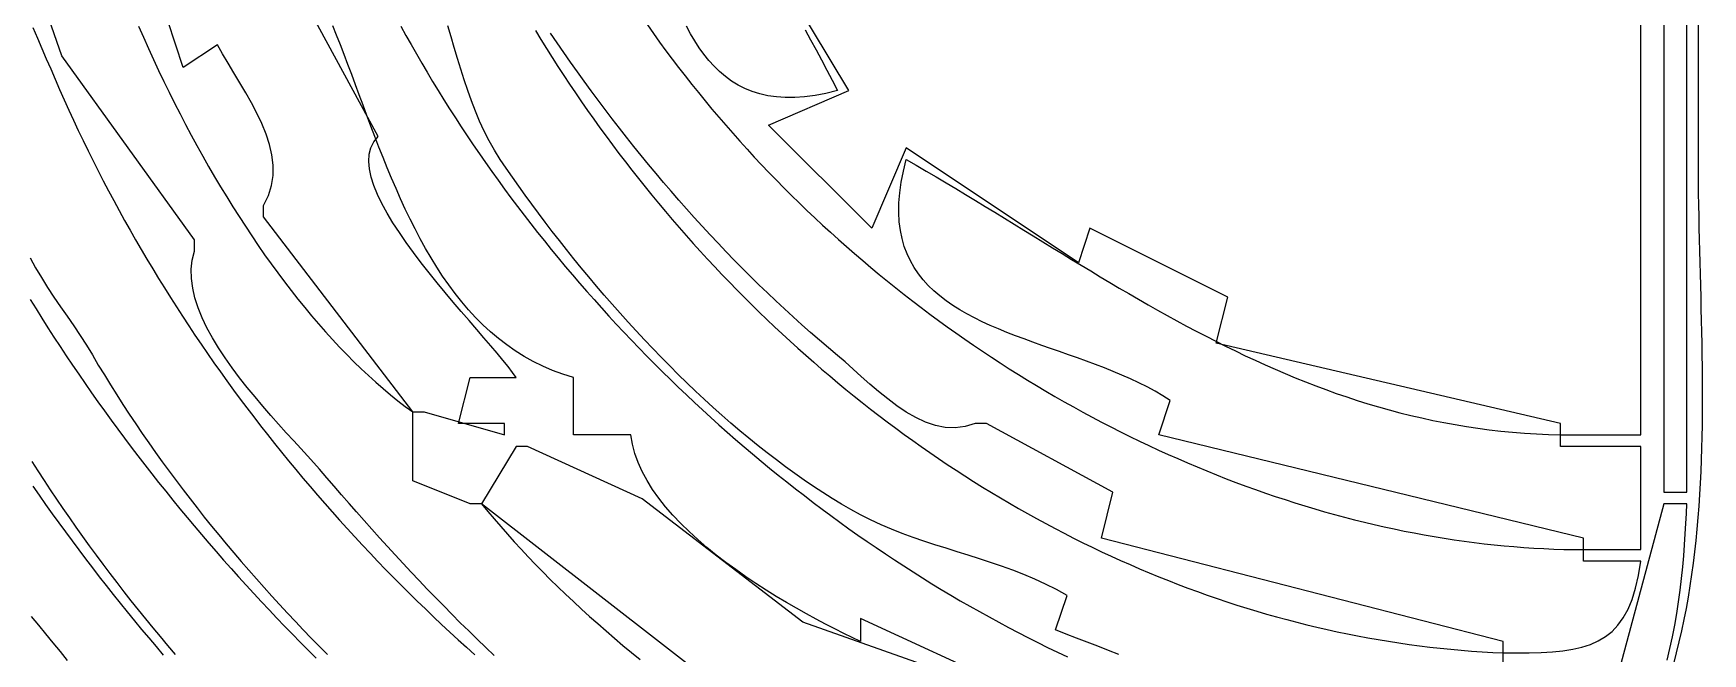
# Model space of a CAD drawing. Header units: metres. Extents: x 169 to 614, y 211 to 1165.
# Drawn here: x 469 to 614.4, y 296.9 to 351 of the extents above; entities that cross this region are included whole.
import ezdxf

# ---------------------------------------------------------------- set-up
doc = ezdxf.new("R2010")
doc.units = ezdxf.units.M

msp = doc.modelspace()

# ---------------------------------------------------------------- linework, layer by layer
for p, q in [((613, 311), (613, 413)), ((614, 340), (614, 414)), ((611, 411), (611, 311)), ((609, 316), (609, 409)), ((482, 348), (469, 388)), ((471.4398, 349.0193), (460, 382)), ((540, 346), (531, 361)), ((499, 342), (493, 353)), ((468.9112, 351.4854), (469.3028, 350.5793)), ((469.3028, 350.5793), (469.6932, 349.6776)), ((478.1226, 351.611), (478.5472, 350.6409)), ((478.5472, 350.6409), (478.9797, 349.6743)), ((495.3663, 350.825), (495.0313, 351.646)), ((495.6984, 349.9882), (495.3663, 350.825)), ((500.9711, 351.6235), (501.4143, 350.8133)), ((501.4143, 350.8133), (501.8647, 350.0053)), ((505.3385, 350.6915), (505.048, 351.6387)), ((505.6233, 349.7452), (505.3385, 350.6915)), ((512.6938, 351.2334), (513.1753, 350.4453)), ((514.5792, 350.1539), (514, 351)), ((522.4459, 351.7244), (522.9753, 350.9717)), ((522.9753, 350.9717), (523.5121, 350.2231)), ((526.2068, 350.9543), (525.855, 351.6064)), ((526.5761, 350.3279), (526.2068, 350.9543)), ((536.1875, 351.3056), (536.6627, 350.4335)), ((469.6932, 349.6776), (470.0815, 348.7803)), ((483, 333), (471.4398, 349.0193)), ((478.9797, 349.6743), (479.4199, 348.7117)), ((485, 350), (482, 348)), ((485.4355, 349.2071), (485, 350)), ((485.9125, 348.3892), (485.4355, 349.2071)), ((496.0284, 349.1372), (495.6984, 349.9882)), ((496.3574, 348.2735), (496.0284, 349.1372)), ((501.8647, 350.0053), (502.3221, 349.1994)), ((502.3221, 349.1994), (502.7866, 348.3958)), ((505.9068, 348.802), (505.6233, 349.7452)), ((513.1753, 350.4453), (513.6628, 349.6605)), ((513.6628, 349.6605), (514.1562, 348.8793)), ((515.1629, 349.312), (514.5792, 350.1539)), ((515.7513, 348.4744), (515.1629, 349.312)), ((523.5121, 350.2231), (524.0561, 349.4787)), ((524.0561, 349.4787), (524.6073, 348.7387)), ((526.9645, 349.7291), (526.5761, 350.3279)), ((527.3735, 349.16), (526.9645, 349.7291)), ((527.8047, 348.6226), (527.3735, 349.16)), ((536.6627, 350.4335), (537.1357, 349.5569)), ((537.1357, 349.5569), (537.6062, 348.6755)), ((470.0815, 348.7803), (470.4672, 347.8878)), ((470.4672, 347.8878), (470.8495, 347)), ((479.4199, 348.7117), (479.8678, 347.7535)), ((479.8678, 347.7535), (480.3232, 346.8)), ((486.4167, 347.5493), (485.9125, 348.3892)), ((486.9341, 346.6904), (486.4167, 347.5493)), ((496.6862, 347.3985), (496.3574, 348.2735)), ((502.7866, 348.3958), (503.2581, 347.5945)), ((503.2581, 347.5945), (503.7364, 346.7956)), ((506.1933, 347.8639), (505.9068, 348.802)), ((506.4873, 346.9331), (506.1933, 347.8639)), ((514.1562, 348.8793), (514.6554, 348.1016)), ((514.6554, 348.1016), (515.1606, 347.3275)), ((516.3444, 347.641), (515.7513, 348.4744)), ((516.9423, 346.812), (516.3444, 347.641)), ((524.6073, 348.7387), (525.1656, 348.0029)), ((525.1656, 348.0029), (525.731, 347.2716)), ((528.2597, 348.119), (527.8047, 348.6226)), ((528.74, 347.6512), (528.2597, 348.119)), ((529.2472, 347.2212), (528.74, 347.6512)), ((537.6062, 348.6755), (538.074, 347.7891)), ((538.074, 347.7891), (538.5387, 346.8973)), ((470.8495, 347), (471.2405, 346.0989)), ((471.2405, 346.0989), (471.638, 345.2011)), ((480.3232, 346.8), (480.786, 345.8516)), ((487.4504, 345.8155), (486.9341, 346.6904)), ((497.0157, 346.5138), (496.6862, 347.3985)), ((497.3468, 345.6208), (497.0157, 346.5138)), ((503.7364, 346.7956), (504.2217, 345.9991)), ((506.7931, 346.0115), (506.4873, 346.9331)), ((515.1606, 347.3275), (515.6715, 346.5571)), ((515.6715, 346.5571), (516.1883, 345.7903)), ((517.545, 345.9875), (516.9423, 346.812)), ((525.731, 347.2716), (526.3033, 346.5447)), ((526.3033, 346.5447), (526.8824, 345.8223)), ((529.7829, 346.8311), (529.2472, 347.2212)), ((530.3486, 346.4829), (529.7829, 346.8311)), ((530.9458, 346.1787), (530.3486, 346.4829)), ((531.5763, 345.9204), (530.9458, 346.1787)), ((538.5387, 346.8973), (539, 346)), ((471.638, 345.2011), (472.0419, 344.3067)), ((480.786, 345.8516), (481.2561, 344.9088)), ((481.2561, 344.9088), (481.7333, 343.9719)), ((487.9514, 344.9277), (487.4504, 345.8155)), ((488.423, 344.0299), (487.9514, 344.9277)), ((497.6804, 344.7211), (497.3468, 345.6208)), ((498.0174, 343.8161), (497.6804, 344.7211)), ((504.2217, 345.9991), (504.7138, 345.2051)), ((504.7138, 345.2051), (505.2127, 344.4137)), ((507.1149, 345.1013), (506.7931, 346.0115)), ((507.4573, 344.2046), (507.1149, 345.1013)), ((516.1883, 345.7903), (516.7108, 345.0274)), ((516.7108, 345.0274), (517.239, 344.2682)), ((518.1526, 345.1674), (517.545, 345.9875)), ((518.7652, 344.3518), (518.1526, 345.1674)), ((526.8824, 345.8223), (527.4684, 345.1045)), ((527.4684, 345.1045), (528.061, 344.3913)), ((532.2414, 345.7101), (531.5763, 345.9204)), ((532.9428, 345.5498), (532.2414, 345.7101)), ((533.6821, 345.4417), (532.9428, 345.5498)), ((533, 343), (540, 346)), ((534.4608, 345.3876), (533.6821, 345.4417)), ((535.2804, 345.3896), (534.4608, 345.3876)), ((536.1426, 345.4499), (535.2804, 345.3896)), ((537.0489, 345.5703), (536.1426, 345.4499)), ((538.0008, 345.753), (537.0489, 345.5703)), ((539, 346), (538.0008, 345.753)), ((472.0419, 344.3067), (472.4523, 343.4156)), ((472.4523, 343.4156), (472.869, 342.528)), ((481.7333, 343.9719), (482.2175, 343.0413)), ((488.8509, 343.1252), (488.423, 344.0299)), ((498.3587, 342.9073), (498.0174, 343.8161)), ((505.2127, 344.4137), (505.7183, 343.6249)), ((505.7183, 343.6249), (506.2305, 342.8388)), ((507.8244, 343.3234), (507.4573, 344.2046)), ((508.2207, 342.4599), (507.8244, 343.3234)), ((517.239, 344.2682), (517.7728, 343.5129)), ((517.7728, 343.5129), (518.3123, 342.7616)), ((519.3828, 343.5408), (518.7652, 344.3518)), ((520.0055, 342.7344), (519.3828, 343.5408)), ((528.061, 344.3913), (528.6603, 343.6827)), ((528.6603, 343.6827), (529.2662, 342.9789)), ((472.869, 342.528), (473.2921, 341.6437)), ((482.2175, 343.0413), (482.7087, 342.1175)), ((482.7087, 342.1175), (483.2066, 341.2008)), ((489.2209, 342.2165), (488.8509, 343.1252)), ((489.519, 341.307), (489.2209, 342.2165)), ((498.7053, 341.9962), (498.3587, 342.9073)), ((498.6181, 341.5413), (499, 342)), ((499.0579, 341.0844), (498.7053, 341.9962)), ((506.2305, 342.8388), (506.7494, 342.0555)), ((506.7494, 342.0555), (507.2749, 341.275)), ((508.6505, 341.6161), (508.2207, 342.4599)), ((518.3123, 342.7616), (518.8574, 342.0142)), ((518.8574, 342.0142), (519.4081, 341.2709)), ((520.6334, 341.9328), (520.0055, 342.7344)), ((521.2666, 341.1359), (520.6334, 341.9328)), ((529.2662, 342.9789), (529.8785, 342.2799)), ((529.8785, 342.2799), (530.4972, 341.5857)), ((542, 334), (533, 343)), ((473.2921, 341.6437), (473.7215, 340.7628)), ((473.7215, 340.7628), (474.1572, 339.8854)), ((483.2066, 341.2008), (483.7113, 340.2917)), ((483.7113, 340.2917), (484.2224, 339.3904)), ((489.7308, 340.3996), (489.519, 341.307)), ((489.8422, 339.4973), (489.7308, 340.3996)), ((498.1703, 339.8344), (498.2104, 340.4541)), ((498.2104, 340.4541), (498.3573, 341.0245)), ((498.3573, 341.0245), (498.6181, 341.5413)), ((499.4176, 340.1732), (499.0579, 341.0844)), ((507.2749, 341.275), (507.8068, 340.4974)), ((507.8068, 340.4974), (508.3453, 339.7228)), ((509.1181, 340.7941), (508.6505, 341.6161)), ((509.628, 339.9961), (509.1181, 340.7941)), ((519.4081, 341.2709), (519.9643, 340.5317)), ((519.9643, 340.5317), (520.5259, 339.7966)), ((521.905, 340.3437), (521.2666, 341.1359)), ((522.5489, 339.5565), (521.905, 340.3437)), ((530.4972, 341.5857), (531.1222, 340.8965)), ((531.1222, 340.8965), (531.7535, 340.2122)), ((545, 341), (542, 334)), ((560, 331), (545, 341)), ((474.1572, 339.8854), (474.5991, 339.0114)), ((474.5991, 339.0114), (475.0472, 338.141)), ((484.2224, 339.3904), (484.74, 338.4975)), ((489.839, 338.6032), (489.8422, 339.4973)), ((498.2298, 339.1696), (498.1703, 339.8344)), ((498.3818, 338.4642), (498.2298, 339.1696)), ((499.7852, 339.2642), (499.4176, 340.1732)), ((500.1616, 338.3589), (499.7852, 339.2642)), ((508.3453, 339.7228), (508.8901, 338.9511)), ((508.8901, 338.9511), (509.4413, 338.1826)), ((510.1524, 339.2289), (509.6281, 339.9961)), ((510.6893, 338.4561), (510.1524, 339.2289)), ((520.5259, 339.7966), (521.093, 339.0658)), ((521.093, 339.0658), (521.6655, 338.3392)), ((523.1981, 338.7742), (522.5489, 339.5565)), ((531.7535, 340.2122), (532.3909, 339.5329)), ((532.3909, 339.5329), (533.0343, 338.8586)), ((533.0343, 338.8586), (533.6838, 338.1895)), ((544.5571, 338.0118), (544.7471, 338.982)), ((544.7471, 338.982), (545, 340)), ((545, 340), (545.8706, 339.4964)), ((545.8706, 339.4964), (546.737, 338.9901)), ((546.737, 338.9901), (547.5997, 338.4813)), ((614.0025, 339.0137), (614, 340)), ((614.0097, 338.0244), (614.0025, 339.0137)), ((475.0472, 338.141), (475.5014, 337.274)), ((484.74, 338.4975), (485.2639, 337.6132)), ((485.2639, 337.6132), (485.794, 336.7381)), ((489.4321, 336.8515), (489.707, 337.7202)), ((489.707, 337.7202), (489.839, 338.6032)), ((498.6192, 337.7225), (498.3818, 338.4642)), ((498.9349, 336.9487), (498.6192, 337.7225)), ((500.5478, 337.4588), (500.1616, 338.3589)), ((500.9445, 336.5653), (500.5478, 337.4588)), ((509.4413, 338.1826), (509.9988, 337.4172)), ((509.9988, 337.4172), (510.5626, 336.655)), ((511.2385, 337.6782), (510.6893, 338.4561)), ((511.7997, 336.896), (511.2385, 337.6782)), ((521.6655, 338.3392), (522.2434, 337.617)), ((522.2434, 337.617), (522.8266, 336.8991)), ((523.853, 337.9968), (523.1981, 338.7742)), ((524.5133, 337.2245), (523.853, 337.9968)), ((533.6838, 338.1895), (534.3391, 337.5256)), ((534.3391, 337.5256), (535.0003, 336.8669)), ((544.4281, 337.0877), (544.5571, 338.0118)), ((547.5997, 338.4813), (548.4586, 337.9705)), ((548.4586, 337.9705), (549.3141, 337.4578)), ((549.3141, 337.4578), (550.1665, 336.9438)), ((614.0212, 337.0322), (614.0097, 338.0244)), ((475.5014, 337.274), (475.9618, 336.4105)), ((475.9618, 336.4105), (476.4283, 335.5505)), ((485.794, 336.7381), (486.3301, 335.8725)), ((489, 336), (489.4321, 336.8515)), ((489, 335), (489, 336)), ((499.3216, 336.1474), (498.9349, 336.9487)), ((499.7723, 335.3227), (499.3216, 336.1474)), ((501.3528, 335.68), (500.9445, 336.5653)), ((510.5626, 336.655), (511.1326, 335.896)), ((512.3726, 336.11), (511.7997, 336.896)), ((512.957, 335.3208), (512.3726, 336.11)), ((522.8266, 336.8991), (523.4151, 336.1857)), ((523.4151, 336.1857), (524.0088, 335.4768)), ((525.1794, 336.4572), (524.5133, 337.2245)), ((525.8512, 335.6951), (525.1794, 336.4572)), ((535.0003, 336.8669), (535.6673, 336.2135)), ((535.6673, 336.2135), (536.3399, 335.5655)), ((544.3449, 335.3715), (544.358, 336.2081)), ((544.358, 336.2081), (544.4281, 337.0877)), ((550.1665, 336.9438), (551.0159, 336.4286)), ((551.0159, 336.4286), (551.8625, 335.9127)), ((551.8625, 335.9127), (552.7066, 335.3964)), ((614.0364, 336.0372), (614.0212, 337.0322)), ((614.0548, 335.0398), (614.0364, 336.0372)), ((476.4283, 335.5505), (476.9007, 334.6941)), ((476.9007, 334.6941), (477.3792, 333.8413)), ((486.3301, 335.8725), (486.8722, 335.0168)), ((486.8722, 335.0168), (487.4201, 334.1714)), ((502, 318), (489, 335)), ((500.2798, 334.4791), (499.7723, 335.3227)), ((500.8371, 333.6208), (500.2798, 334.4791)), ((501.7736, 334.8043), (501.3528, 335.68)), ((502.2076, 333.9398), (501.7736, 334.8043)), ((511.1326, 335.896), (511.7088, 335.1405)), ((511.7088, 335.1405), (512.291, 334.3883)), ((513.5526, 334.5291), (512.957, 335.3208)), ((514.1591, 333.7354), (513.5526, 334.5291)), ((524.0088, 335.4768), (524.6078, 334.7724)), ((524.6078, 334.7724), (525.212, 334.0727)), ((526.5287, 334.9382), (525.8512, 335.6951)), ((527.2122, 334.1866), (526.5287, 334.9382)), ((536.3399, 335.5655), (537.0181, 334.9229)), ((537.0181, 334.9229), (537.7018, 334.2857)), ((544.3869, 334.5764), (544.3449, 335.3715)), ((544.4819, 333.821), (544.3869, 334.5764)), ((552.7066, 335.3964), (553.5485, 334.8799)), ((553.5485, 334.8799), (554.3883, 334.3636)), ((614.0759, 334.0399), (614.0548, 335.0398)), ((477.3792, 333.8413), (477.8637, 332.9921)), ((483, 332), (483, 333)), ((487.4201, 334.1714), (487.9736, 333.3366)), ((487.9736, 333.3366), (488.5328, 332.513)), ((501.4369, 332.7523), (500.8371, 333.6208)), ((502.6559, 333.0879), (502.2076, 333.9398)), ((503.1194, 332.2501), (502.6559, 333.0879)), ((512.291, 334.3883), (512.8793, 333.6396)), ((512.8793, 333.6396), (513.4736, 332.8944)), ((514.7762, 332.9403), (514.1591, 333.7354)), ((525.212, 334.0727), (525.8212, 333.3776)), ((525.8212, 333.3776), (526.4357, 332.6872)), ((527.9015, 333.4402), (527.2122, 334.1866)), ((528.5969, 332.6993), (527.9015, 333.4402)), ((537.7018, 334.2857), (538.3909, 333.6541)), ((538.3909, 333.6541), (539.0853, 333.028)), ((539.0853, 333.028), (539.7851, 332.4076)), ((544.6281, 333.1039), (544.4819, 333.821)), ((544.8234, 332.4234), (544.6281, 333.1039)), ((554.3883, 334.3636), (555.2263, 333.8479)), ((555.2263, 333.8479), (556.0627, 333.3331)), ((556.0627, 333.3331), (556.8978, 332.8195)), ((561, 334), (560, 331)), ((573, 328), (561, 334)), ((614.0991, 333.0379), (614.0759, 334.0399)), ((614.1241, 332.0339), (614.0991, 333.0379)), ((477.8637, 332.9921), (478.3541, 332.1465)), ((478.3541, 332.1465), (478.8504, 331.3045)), ((482.7998, 331.2286), (483, 332)), ((488.5328, 332.513), (489.0974, 331.7008)), ((489.0974, 331.7008), (489.6674, 330.9005)), ((502.0721, 331.8778), (501.4369, 332.7523)), ((502.7356, 331.0017), (502.0721, 331.8778)), ((503.5988, 331.4279), (503.1194, 332.2501)), ((513.4736, 332.8944), (514.0739, 332.1528)), ((514.0739, 332.1528), (514.6801, 331.4148)), ((515.4038, 332.1446), (514.7762, 332.9403)), ((516.0415, 331.3487), (515.4038, 332.1446)), ((526.4357, 332.6872), (527.0551, 332.0016)), ((527.0551, 332.0016), (527.6796, 331.3208)), ((529.2983, 331.9637), (528.5969, 332.6993)), ((530.0059, 331.2336), (529.2983, 331.9637)), ((539.7851, 332.4076), (540.49, 331.7928)), ((540.49, 331.7928), (541.2, 331.1838)), ((545.0659, 331.778), (544.8234, 332.4234)), ((545.3535, 331.1661), (545.0659, 331.778)), ((556.8978, 332.8195), (557.7317, 332.3074)), ((557.7317, 332.3074), (558.5648, 331.7972)), ((558.5648, 331.7972), (559.3971, 331.2892)), ((614.1502, 331.028), (614.1241, 332.0339)), ((468.6629, 331.4263), (469.1401, 330.5585)), ((469.1401, 330.5585), (469.6521, 329.7011)), ((478.8504, 331.3045), (479.3525, 330.4662)), ((479.3525, 330.4662), (479.8605, 329.6316)), ((482.71, 330.4336), (482.7998, 331.2286)), ((482.7233, 329.6178), (482.71, 330.4336)), ((489.6674, 330.9005), (490.2425, 330.1125)), ((490.2425, 330.1125), (490.8228, 329.3372)), ((503.4203, 330.1284), (502.7356, 331.0017)), ((504.119, 329.2622), (503.4203, 330.1284)), ((504.0952, 330.6229), (503.5988, 331.4279)), ((504.6095, 329.8364), (504.0952, 330.6229)), ((514.6801, 331.4148), (515.2921, 330.6806)), ((515.2921, 330.6806), (515.9099, 329.9502)), ((516.689, 330.5534), (516.0415, 331.3487)), ((517.3461, 329.7591), (516.689, 330.5534)), ((527.6796, 331.3208), (528.3091, 330.645)), ((528.3091, 330.645), (528.9436, 329.9741)), ((530.7196, 330.5091), (530.0059, 331.2336)), ((531.4396, 329.7902), (530.7196, 330.5091)), ((541.2, 331.1838), (541.9151, 330.5806)), ((541.9151, 330.5806), (542.6351, 329.9833)), ((545.6844, 330.5861), (545.3535, 331.1661)), ((546.0567, 330.0365), (545.6844, 330.5861)), ((559.3971, 331.2892), (560.2291, 330.7838)), ((560.2291, 330.7838), (561.0608, 330.2812)), ((561.0608, 330.2812), (561.8925, 329.7818)), ((614.1769, 330.0205), (614.1502, 331.028)), ((469.6521, 329.7011), (470.1912, 328.8519)), ((470.1912, 328.8519), (470.7499, 328.0089)), ((479.8605, 329.6316), (480.3742, 328.8006)), ((480.3742, 328.8006), (480.8937, 327.9733)), ((482.8323, 328.7843), (482.7233, 329.6178)), ((483.0298, 327.9361), (482.8323, 328.7843)), ((490.8228, 329.3372), (491.408, 328.575)), ((504.8245, 328.4073), (504.119, 329.2622)), ((505.1425, 329.07), (504.6095, 329.8364)), ((505.6951, 328.3253), (505.1425, 329.07)), ((515.9099, 329.9502), (516.5334, 329.2236)), ((516.5334, 329.2236), (517.1627, 328.501)), ((518.0125, 328.9666), (517.3461, 329.7591)), ((518.688, 328.1765), (518.0125, 328.9666)), ((528.9436, 329.9741), (529.5829, 329.3081)), ((529.5829, 329.3081), (530.2272, 328.6473)), ((530.2272, 328.6473), (530.8763, 327.9915)), ((532.166, 329.0768), (531.4396, 329.7902)), ((532.8988, 328.3692), (532.166, 329.0768)), ((542.6351, 329.9833), (543.3599, 329.3919)), ((543.3599, 329.3919), (544.0896, 328.8064)), ((544.0896, 328.8064), (544.824, 328.227)), ((546.4682, 329.5156), (546.0567, 330.0365)), ((546.917, 329.0218), (546.4682, 329.5156)), ((547.4013, 328.5537), (546.917, 329.0218)), ((561.8925, 329.7818), (562.7245, 329.286)), ((562.7245, 329.286), (563.557, 328.794)), ((563.557, 328.794), (564.3902, 328.3062)), ((614.2038, 329.0115), (614.1769, 330.0205)), ((614.2304, 328.0012), (614.2038, 329.0115)), ((468.6757, 327.8045), (469.1858, 326.979)), ((470.7499, 328.0089), (471.3207, 327.1699)), ((480.8937, 327.9733), (481.4189, 327.1498)), ((483.3084, 327.0762), (483.0298, 327.9361)), ((491.408, 328.575), (491.9981, 327.8262)), ((491.9981, 327.8262), (492.5929, 327.0912)), ((505.5299, 327.5683), (504.8245, 328.4073)), ((506.2278, 326.7493), (505.5299, 327.5683)), ((506.2683, 327.6035), (505.6951, 328.3253)), ((506.8629, 326.9064), (506.2683, 327.6035)), ((517.1627, 328.501), (517.7976, 327.7823)), ((517.7976, 327.7823), (518.438, 327.0676)), ((519.3722, 327.3893), (518.688, 328.1765)), ((520.065, 326.6057), (519.3722, 327.3893)), ((530.8763, 327.9915), (531.5302, 327.341)), ((531.5302, 327.341), (532.1888, 326.6956)), ((533.638, 327.6674), (532.8988, 328.3692)), ((534.3838, 326.9714), (533.638, 327.6674)), ((544.824, 328.227), (545.5629, 327.6537)), ((545.5629, 327.6537), (546.3065, 327.0865)), ((547.9189, 328.1095), (547.4013, 328.5537)), ((548.468, 327.6878), (547.9189, 328.1095)), ((549.0466, 327.2869), (548.468, 327.6878)), ((549.6527, 326.9052), (549.0466, 327.2869)), ((564.3902, 328.3062), (565.2244, 327.8229)), ((565.2244, 327.8229), (566.0597, 327.3445)), ((566.0597, 327.3445), (566.8964, 326.8713)), ((572, 324), (573, 328)), ((614.2561, 326.9898), (614.2304, 328.0012)), ((469.1858, 326.979), (469.7013, 326.1562)), ((469.7013, 326.1562), (470.2224, 325.3362)), ((471.3207, 327.1699), (471.8959, 326.3328)), ((471.8959, 326.3328), (472.4681, 325.4955)), ((481.4189, 327.1498), (481.9497, 326.3301)), ((481.9497, 326.3301), (482.4862, 325.5141)), ((483.6609, 326.2075), (483.3084, 327.0762)), ((484.0799, 325.333), (483.6609, 326.2075)), ((492.5929, 327.0912), (493.1923, 326.3705)), ((493.1923, 326.3705), (493.7962, 325.6645)), ((506.9112, 325.9549), (506.2278, 326.7493)), ((507.4799, 326.2353), (506.8629, 326.9064)), ((507.573, 325.1891), (506.9112, 325.9549)), ((508.1202, 325.5918), (507.4799, 326.2353)), ((518.438, 327.0676), (519.0841, 326.3571)), ((519.0841, 326.3571), (519.7356, 325.6508)), ((520.7659, 325.8263), (520.065, 326.6057)), ((521.4749, 325.0517), (520.7659, 325.8263)), ((532.1888, 326.6956), (532.8522, 326.0556)), ((532.8522, 326.0556), (533.5203, 325.4208)), ((535.1363, 326.2812), (534.3838, 326.9714)), ((535.8954, 325.597), (535.1363, 326.2812)), ((546.3065, 327.0865), (547.0544, 326.5255)), ((547.0544, 326.5255), (547.8068, 325.9707)), ((547.8068, 325.9707), (548.5635, 325.4223)), ((550.2844, 326.5413), (549.6527, 326.9052)), ((550.9397, 326.1934), (550.2844, 326.5413)), ((551.6165, 325.8601), (550.9397, 326.1934)), ((552.3131, 325.5397), (551.6165, 325.8601)), ((566.8964, 326.8713), (567.7347, 326.4036)), ((567.7347, 326.4036), (568.5749, 325.9417)), ((568.5749, 325.9417), (569.4172, 325.486)), ((614.2804, 325.9774), (614.2561, 326.9898)), ((614.3029, 324.9643), (614.2804, 325.9774)), ((470.2224, 325.3362), (470.7488, 324.5189)), ((470.7488, 324.5189), (471.2807, 323.7045)), ((472.4681, 325.4955), (473.0297, 324.6557)), ((473.0297, 324.6557), (473.5732, 323.8115)), ((482.4862, 325.5141), (483.0283, 324.7019)), ((483.0283, 324.7019), (483.5759, 323.8935)), ((484.5581, 324.4558), (484.0799, 325.333)), ((485.0882, 323.5788), (484.5581, 324.4558)), ((493.7962, 325.6645), (494.4045, 324.9736)), ((494.4045, 324.9736), (495.017, 324.298)), ((495.017, 324.298), (495.6336, 323.6383)), ((508.206, 324.4566), (507.573, 325.1891)), ((508.7846, 324.9773), (508.1202, 325.5918)), ((508.8031, 323.7615), (508.206, 324.4566)), ((509.474, 324.3933), (508.7846, 324.9773)), ((510.1894, 323.8414), (509.474, 324.3933)), ((519.7356, 325.6508), (520.3925, 324.9486)), ((520.3925, 324.9486), (521.0548, 324.2508)), ((522.1915, 324.2825), (521.4749, 325.0517)), ((522.9156, 323.5194), (522.1915, 324.2825)), ((533.5203, 325.4208), (534.193, 324.7915)), ((534.193, 324.7915), (534.8704, 324.1677)), ((536.6612, 324.9187), (535.8954, 325.597)), ((537.4339, 324.2465), (536.6612, 324.9187)), ((548.5635, 325.4223), (549.3244, 324.8802)), ((549.3244, 324.8802), (550.0894, 324.3446)), ((550.0894, 324.3446), (550.8585, 323.8154)), ((553.0273, 325.2307), (552.3131, 325.5397)), ((553.7573, 324.9314), (553.0273, 325.2307)), ((554.501, 324.6403), (553.7573, 324.9314)), ((555.2565, 324.3559), (554.501, 324.6403)), ((556.0218, 324.0765), (555.2565, 324.3559)), ((569.4172, 325.486), (570.2618, 325.0368)), ((570.2618, 325.0368), (571.109, 324.5945)), ((571.109, 324.5945), (571.959, 324.1593)), ((614.3229, 323.9506), (614.3029, 324.9643)), ((471.2807, 323.7045), (471.8178, 322.8929)), ((471.8178, 322.8929), (472.3603, 322.0842)), ((473.5732, 323.8115), (474.091, 322.9606)), ((474.091, 322.9606), (474.6103, 322.0859)), ((483.5759, 323.8935), (484.129, 323.0889)), ((484.129, 323.0889), (484.6877, 322.2882)), ((485.663, 322.7051), (485.0882, 323.5788)), ((495.6336, 323.6383), (496.2542, 322.9949)), ((496.2542, 322.9949), (496.8788, 322.3681)), ((509.3571, 323.1082), (508.8031, 323.7615)), ((509.8609, 322.501), (509.3571, 323.1082)), ((510.9317, 323.323), (510.1894, 323.8414)), ((511.7018, 322.8396), (510.9317, 323.323)), ((512.5005, 322.3927), (511.7018, 322.8396)), ((521.0548, 324.2508), (521.7225, 323.5573)), ((521.7225, 323.5573), (522.3954, 322.8683)), ((522.3954, 322.8683), (523.0736, 322.1837)), ((523.6468, 322.7629), (522.9156, 323.5194)), ((534.8704, 324.1677), (535.5523, 323.5493)), ((535.5523, 323.5493), (536.2388, 322.9365)), ((536.2388, 322.9365), (536.9298, 322.3293)), ((538.2134, 323.5804), (537.4339, 324.2465)), ((539, 322.9205), (538.2134, 323.5804)), ((539.6659, 322.3506), (539, 322.9205)), ((550.8585, 323.8154), (551.6316, 323.2928)), ((551.6316, 323.2928), (552.4086, 322.7767)), ((556.795, 323.8005), (556.0218, 324.0765)), ((557.5741, 323.5264), (556.795, 323.8005)), ((558.3571, 323.2526), (557.5741, 323.5264)), ((559.1421, 322.9775), (558.3571, 323.2526)), ((559.9271, 322.6995), (559.1421, 322.9775)), ((571.959, 324.1593), (572.8119, 323.7316)), ((602, 317), (572, 324)), ((572.8119, 323.7316), (573.6681, 323.3118)), ((573.6681, 323.3118), (574.5278, 322.9001)), ((574.5278, 322.9001), (575.3911, 322.4969)), ((614.3401, 322.9364), (614.3229, 323.9506)), ((614.3538, 321.922), (614.3401, 322.9364)), ((472.3603, 322.0842), (472.9079, 321.2785)), ((474.6103, 322.0859), (475.1369, 321.2171)), ((484.6877, 322.2882), (485.2517, 321.4913)), ((485.2517, 321.4913), (485.8212, 320.6983)), ((486.275, 321.8375), (485.663, 322.7051)), ((486.917, 320.9792), (486.275, 321.8375)), ((496.8788, 322.3681), (497.507, 321.7583)), ((497.507, 321.7583), (498.1389, 321.1659)), ((510.3075, 321.9444), (509.8609, 322.501)), ((510.6895, 321.4426), (510.3075, 321.9444)), ((511, 321), (510.6895, 321.4426)), ((513.3287, 321.9838), (512.5005, 322.3927)), ((514.1875, 321.6144), (513.3287, 321.9838)), ((515.0776, 321.2859), (514.1875, 321.6144)), ((523.0736, 322.1837), (523.757, 321.5037)), ((524.3849, 322.0136), (523.6468, 322.7629)), ((523.757, 321.5037), (524.4454, 320.8284)), ((525.1297, 321.2723), (524.3849, 322.0136)), ((536.9298, 322.3293), (537.6253, 321.7279)), ((537.6253, 321.7279), (538.3251, 321.1321)), ((540.3599, 321.7346), (539.6659, 322.3506)), ((541.08, 321.0891), (540.3599, 321.7346)), ((552.4086, 322.7767), (553.1894, 322.2673)), ((553.1894, 322.2673), (553.974, 321.7646)), ((553.974, 321.7646), (554.7622, 321.2687)), ((560.7102, 322.4171), (559.9271, 322.6995)), ((561.4893, 322.1286), (560.7102, 322.4171)), ((562.2625, 321.8325), (561.4893, 322.1286)), ((563.0278, 321.5272), (562.2625, 321.8325)), ((563.7833, 321.2112), (563.0278, 321.5272)), ((575.3911, 322.4969), (576.2584, 322.1025)), ((576.2584, 322.1025), (577.1299, 321.7173)), ((577.1299, 321.7173), (578.0057, 321.3416)), ((614.3636, 320.9075), (614.3538, 321.922)), ((472.9079, 321.2785), (473.4608, 320.4757)), ((473.4608, 320.4757), (474.0187, 319.6758)), ((475.1369, 321.2171), (475.6706, 320.3539)), ((475.6706, 320.3539), (476.2114, 319.4964)), ((485.8212, 320.6983), (486.396, 319.9093)), ((487.5818, 320.133), (486.917, 320.9792)), ((488.2619, 319.302), (487.5818, 320.133)), ((498.1389, 321.1659), (498.7743, 320.5914)), ((498.7743, 320.5914), (499.4132, 320.0351)), ((499.4132, 320.0351), (500.0553, 319.4974)), ((506, 317), (507, 321)), ((507, 321), (511, 321)), ((516, 321), (515.0776, 321.2859)), ((516, 316), (516, 321)), ((524.4454, 320.8284), (525.139, 320.1577)), ((525.8808, 320.5394), (525.1297, 321.2723)), ((525.139, 320.1577), (525.8376, 319.4917)), ((526.6379, 319.8156), (525.8808, 320.5394)), ((538.3251, 321.1321), (539.0294, 320.5422)), ((539.0294, 320.5422), (539.738, 319.9581)), ((539.738, 319.9581), (540.451, 319.3799)), ((541.824, 320.4304), (541.08, 321.0891)), ((542.59, 319.7748), (541.824, 320.4304)), ((554.7622, 321.2687), (555.554, 320.7796)), ((555.554, 320.7796), (556.3493, 320.2973)), ((556.3493, 320.2973), (557.148, 319.822)), ((564.527, 320.8828), (563.7833, 321.2112)), ((565.257, 320.5404), (564.527, 320.8828)), ((565.9712, 320.1825), (565.257, 320.5404)), ((566.6678, 319.8075), (565.9712, 320.1825)), ((578.0057, 321.3416), (578.8862, 320.9757)), ((578.8862, 320.9757), (579.7715, 320.62)), ((579.7715, 320.62), (580.6619, 320.2747)), ((580.6619, 320.2747), (581.5576, 319.9402)), ((581.5576, 319.9402), (582.4588, 319.6169)), ((614.3691, 319.8932), (614.3636, 320.9075)), ((474.0187, 319.6758), (474.5817, 318.879)), ((474.5817, 318.879), (475.1498, 318.0852)), ((476.2114, 319.4964), (476.7592, 318.6445)), ((476.7592, 318.6445), (477.3139, 317.7982)), ((486.396, 319.9093), (486.9762, 319.1242)), ((486.9762, 319.1242), (487.5617, 318.343)), ((488.9501, 318.4892), (488.2619, 319.302)), ((489.639, 317.6976), (488.9501, 318.4892)), ((500.0553, 319.4974), (500.7005, 318.9787)), ((500.7005, 318.9787), (501.3488, 318.4794)), ((501.3488, 318.4794), (502, 318)), ((525.8376, 319.4917), (526.5411, 318.8306)), ((526.5411, 318.8306), (527.2496, 318.1743)), ((527.4009, 319.1016), (526.6379, 319.8156)), ((528.1694, 318.3979), (527.4009, 319.1016)), ((540.451, 319.3799), (541.1682, 318.8076)), ((541.1682, 318.8076), (541.8897, 318.2414)), ((543.3758, 319.1387), (542.59, 319.7748)), ((544.1794, 318.5387), (543.3758, 319.1387)), ((544.9988, 317.991), (544.1794, 318.5387)), ((557.148, 319.822), (557.9501, 319.3537)), ((557.9501, 319.3537), (558.7554, 318.8924)), ((558.7554, 318.8924), (559.5639, 318.4382)), ((567.3447, 319.4139), (566.6678, 319.8075)), ((567, 316), (568, 319)), ((568, 319), (567.3447, 319.4139)), ((582.4588, 319.6169), (583.3658, 319.3051)), ((583.3658, 319.3051), (584.2788, 319.005)), ((584.2788, 319.005), (585.198, 318.7171)), ((585.198, 318.7171), (586.1237, 318.4417)), ((614.3646, 317.8655), (614.3695, 318.8791)), ((614.3695, 318.8791), (614.3691, 319.8932)), ((475.1498, 318.0852), (475.7228, 317.2946)), ((475.7228, 317.2946), (476.3008, 316.507)), ((477.3139, 317.7982), (477.8755, 316.9573)), ((487.5617, 318.343), (488.1524, 317.5657)), ((488.1524, 317.5657), (488.7483, 316.7925)), ((490.3214, 316.9301), (489.639, 317.6976)), ((502, 312), (502, 318)), ((502, 318), (503, 318)), ((503, 318), (510, 316)), ((527.2496, 318.1743), (527.9629, 317.523)), ((527.9629, 317.523), (528.6811, 316.8767)), ((528.9432, 317.7051), (528.1694, 318.3979)), ((529.722, 317.0239), (528.9432, 317.7051)), ((530.5056, 316.3549), (529.722, 317.0239)), ((541.8897, 318.2414), (542.6153, 317.6812)), ((542.6153, 317.6812), (543.3451, 317.1272)), ((543.3451, 317.1272), (544.0791, 316.5794)), ((545.8317, 317.512), (544.9988, 317.991)), ((546.6762, 317.1182), (545.8317, 317.512)), ((547.5302, 316.8259), (546.6762, 317.1182)), ((559.5639, 318.4382), (560.3755, 317.9912)), ((560.3755, 317.9912), (561.1902, 317.5513)), ((561.1902, 317.5513), (562.0077, 317.1188)), ((562.0077, 317.1188), (562.8282, 316.6936)), ((586.1237, 318.4417), (587.056, 318.179)), ((587.056, 318.179), (587.9953, 317.9295)), ((587.9953, 317.9295), (588.9417, 317.6934)), ((588.9417, 317.6934), (589.8955, 317.4712)), ((589.8955, 317.4712), (590.8569, 317.263)), ((590.8569, 317.263), (591.8261, 317.0693)), ((591.8261, 317.0693), (592.8034, 316.8904)), ((614.3537, 316.8525), (614.3646, 317.8655)), ((476.3008, 316.507), (476.8836, 315.7226)), ((476.8836, 315.7226), (477.4712, 314.9413)), ((477.8755, 316.9573), (478.4437, 316.1219)), ((478.4437, 316.1219), (479.0186, 315.2918)), ((488.7483, 316.7925), (489.3494, 316.0233)), ((489.3494, 316.0233), (489.9557, 315.2581)), ((490.99, 316.1897), (490.3214, 316.9301)), ((491.6374, 315.4795), (490.99, 316.1897)), ((510, 317), (506, 317)), ((510, 316), (510, 317)), ((521, 316), (516, 316)), ((521.1356, 315.1874), (521, 316)), ((528.6811, 316.8767), (529.404, 316.2354)), ((529.404, 316.2354), (530.1317, 315.5993)), ((530.1317, 315.5993), (530.864, 314.9684)), ((531.2936, 315.6986), (530.5056, 316.3549)), ((532.0858, 315.0558), (531.2936, 315.6986)), ((544.0791, 316.5794), (544.8172, 316.0378)), ((544.8172, 316.0378), (545.5593, 315.5025)), ((548.3917, 316.6515), (547.5302, 316.8259)), ((549.2585, 316.6115), (548.3917, 316.6515)), ((550.1286, 316.7222), (549.2585, 316.6115)), ((551, 317), (550.1286, 316.7222)), ((552, 317), (551, 317)), ((563, 311), (552, 317)), ((562.8282, 316.6936), (563.6514, 316.2757)), ((563.6514, 316.2757), (564.4773, 315.8653)), ((564.4773, 315.8653), (565.3058, 315.4624)), ((604, 307), (567, 316)), ((592.8034, 316.8904), (593.789, 316.7266)), ((593.789, 316.7266), (594.7832, 316.5782)), ((594.7832, 316.5782), (595.786, 316.4456)), ((595.786, 316.4456), (596.7979, 316.3292)), ((596.7979, 316.3292), (597.819, 316.2291)), ((597.819, 316.2291), (598.8495, 316.1459)), ((598.8495, 316.1459), (599.8896, 316.0797)), ((599.8896, 316.0797), (600.9397, 316.0309)), ((600.9397, 316.0309), (602, 316)), ((602, 316), (602, 317)), ((602, 315), (602, 316)), ((602, 316), (609, 316)), ((614.312, 314.8292), (614.3363, 315.8404)), ((614.3363, 315.8404), (614.3537, 316.8525)), ((477.4712, 314.9413), (478.0637, 314.1633)), ((478.0637, 314.1633), (478.6608, 313.3885)), ((479.0186, 315.2918), (479.6, 314.4671)), ((479.6, 314.4671), (480.1879, 313.6477)), ((489.9557, 315.2581), (490.567, 314.4969)), ((490.567, 314.4969), (491.1834, 313.7398)), ((492.2564, 314.8025), (491.6374, 315.4795)), ((492.8396, 314.1615), (492.2564, 314.8025)), ((493.3797, 313.5597), (492.8396, 314.1615)), ((511, 315), (508, 310)), ((512, 315), (511, 315)), ((522, 310.436), (512, 315)), ((521.3493, 314.3819), (521.1356, 315.1874)), ((521.6367, 313.584), (521.3493, 314.3819)), ((530.864, 314.9684), (531.6009, 314.3427)), ((531.6009, 314.3427), (532.3424, 313.7224)), ((532.8819, 314.427), (532.0858, 315.0558)), ((533.6817, 313.8128), (532.8819, 314.427)), ((545.5593, 315.5025), (546.3054, 314.9736)), ((546.3054, 314.9736), (547.0555, 314.4511)), ((547.0555, 314.4511), (547.8095, 313.935)), ((565.3058, 315.4624), (566.1369, 315.067)), ((566.1369, 315.067), (566.9704, 314.6792)), ((566.9704, 314.6792), (567.8063, 314.2991)), ((567.8063, 314.2991), (568.6445, 313.9267)), ((609, 315), (602, 315)), ((609, 306), (609, 315)), ((614.2802, 313.8192), (614.312, 314.8292)), ((469.3805, 312.8537), (468.8533, 313.6782)), ((469.9149, 312.031), (469.3805, 312.8537)), ((478.6608, 313.3885), (479.2626, 312.617)), ((480.1879, 313.6477), (480.7822, 312.8335)), ((480.7822, 312.8335), (481.3827, 312.0244)), ((491.1834, 313.7398), (491.8049, 312.9868)), ((491.8049, 312.9868), (492.4313, 312.2378)), ((493.8695, 313), (493.3797, 313.5597)), ((494.507, 312.26), (493.8696, 313)), ((521.9936, 312.7946), (521.6367, 313.584)), ((522.4157, 312.0144), (521.9936, 312.7946)), ((532.3424, 313.7224), (533.0884, 313.1074)), ((533.0884, 313.1074), (533.8388, 312.4979)), ((534.4849, 313.2138), (533.6817, 313.8128)), ((535.2912, 312.6307), (534.4849, 313.2138)), ((547.8095, 313.935), (548.5675, 313.4255)), ((548.5675, 313.4255), (549.3293, 312.9225)), ((549.3293, 312.9225), (550.0949, 312.4262)), ((568.6445, 313.9267), (569.4849, 313.5621)), ((569.4849, 313.5621), (570.3275, 313.2054)), ((570.3275, 313.2054), (571.1721, 312.8565)), ((571.1721, 312.8565), (572.0187, 312.5155)), ((614.1921, 311.8035), (614.2404, 312.8106)), ((614.2404, 312.8106), (614.2802, 313.8192)), ((468.8987, 311.5356), (469.4586, 310.7308)), ((470.4565, 311.2101), (469.9149, 312.031)), ((471.0052, 310.3913), (470.4565, 311.2101)), ((479.2626, 312.617), (479.869, 311.8488)), ((479.869, 311.8488), (480.4801, 311.0839)), ((481.3827, 312.0244), (481.9895, 311.2205)), ((481.9895, 311.2205), (482.6024, 310.4217)), ((492.4313, 312.2378), (493.0627, 311.493)), ((493.0627, 311.493), (493.699, 310.7524)), ((495.1496, 311.5175), (494.507, 312.26)), ((495.7975, 310.773), (495.1496, 311.5175)), ((507, 310), (502, 312)), ((522.8987, 311.2442), (522.4157, 312.0144)), ((523.4383, 310.4846), (522.8987, 311.2442)), ((533.8388, 312.4979), (534.5937, 311.894)), ((534.5937, 311.894), (535.3529, 311.2955)), ((536.1003, 312.0641), (535.2912, 312.6307)), ((535.3529, 311.2955), (536.1164, 310.7028)), ((536.912, 311.5146), (536.1003, 312.0641)), ((537.7261, 310.9827), (536.912, 311.5146)), ((550.0949, 312.4262), (550.8643, 311.9366)), ((550.8643, 311.9366), (551.6375, 311.4537)), ((551.6375, 311.4537), (552.4144, 310.9777)), ((572.0187, 312.5155), (572.8672, 312.1826)), ((572.8672, 312.1826), (573.7175, 311.8577)), ((573.7175, 311.8577), (574.5695, 311.5409)), ((574.5695, 311.5409), (575.4232, 311.2323)), ((575.4232, 311.2323), (576.2785, 310.9319)), ((614.1349, 310.7981), (614.1921, 311.8035)), ((469.4586, 310.7308), (470.0229, 309.9292)), ((470.0229, 309.9292), (470.5916, 309.1307)), ((471.5609, 309.5745), (471.0052, 310.3913)), ((480.4801, 311.0839), (481.0956, 310.3225)), ((481.0956, 310.3225), (481.7156, 309.5644)), ((482.6024, 310.4217), (483.2213, 309.6278)), ((493.699, 310.7524), (494.3402, 310.0159)), ((494.3402, 310.0159), (494.9862, 309.2836)), ((496.4506, 310.0267), (495.7975, 310.773)), ((497.109, 309.2793), (496.4506, 310.0267)), ((508, 310), (507, 310)), ((508, 310), (508.5432, 309.3348)), ((535, 289), (508, 310)), ((536, 299.6875), (522, 310.436)), ((524.0303, 309.7365), (523.4383, 310.4846)), ((524.6704, 309.0006), (524.0303, 309.7365)), ((536.1164, 310.7028), (536.8842, 310.1157)), ((536.8842, 310.1157), (537.6561, 309.5344)), ((538.5421, 310.4692), (537.7261, 310.9827)), ((539.36, 309.9746), (538.5421, 310.4692)), ((540.1794, 309.4995), (539.36, 309.9746)), ((552.4144, 310.9777), (553.195, 310.5085)), ((553.195, 310.5085), (553.9792, 310.0462)), ((553.9792, 310.0462), (554.767, 309.5909)), ((562, 307), (563, 311)), ((576.2785, 310.9319), (577.1353, 310.6398)), ((577.1353, 310.6398), (577.9935, 310.356)), ((577.9935, 310.356), (578.853, 310.0807)), ((578.853, 310.0807), (579.7138, 309.8137)), ((579.7138, 309.8137), (580.5758, 309.5553)), ((611, 310), (604, 284)), ((611, 311), (613, 311)), ((613, 310), (611, 310)), ((612.9617, 309.1565), (613, 310)), ((613.9913, 308.7931), (614.0681, 309.7946)), ((614.0681, 309.7946), (614.1349, 310.7981)), ((470.5916, 309.1307), (471.1647, 308.3354)), ((471.1647, 308.3354), (471.7421, 307.5434)), ((472.1236, 308.76), (471.5609, 309.5745)), ((472.693, 307.9477), (472.1236, 308.76)), ((481.7156, 309.5644), (482.34, 308.8098)), ((482.34, 308.8098), (482.9688, 308.0587)), ((483.2213, 309.6278), (483.8461, 308.839)), ((483.8461, 308.839), (484.4768, 308.055)), ((494.9862, 309.2836), (495.6371, 308.5555)), ((495.6371, 308.5555), (496.2927, 307.8316)), ((497.7727, 308.531), (497.109, 309.2793)), ((498.4416, 307.7822), (497.7727, 308.531)), ((508.5432, 309.3348), (509.0992, 308.6707)), ((509.0992, 308.6707), (509.6678, 308.0077)), ((525.3544, 308.2777), (524.6704, 309.0006)), ((526.0779, 307.5685), (525.3544, 308.2777)), ((537.6561, 309.5344), (538.4322, 308.959)), ((538.4322, 308.959), (539.2125, 308.3895)), ((539.2125, 308.3895), (539.9967, 307.8259)), ((541, 309.0447), (540.1794, 309.4995)), ((541.891, 308.5858), (541, 309.0447)), ((542.7969, 308.1626), (541.891, 308.5858)), ((554.767, 309.5909), (555.5584, 309.1426)), ((555.5584, 309.1426), (556.3533, 308.7015)), ((556.3533, 308.7015), (557.1517, 308.2674)), ((580.5758, 309.5553), (581.4388, 309.3055)), ((581.4388, 309.3055), (582.3029, 309.0643)), ((582.3029, 309.0643), (583.1679, 308.8317)), ((583.1679, 308.8317), (584.0338, 308.6079)), ((584.0338, 308.6079), (584.9004, 308.3929)), ((584.9004, 308.3929), (585.7677, 308.1867)), ((612.8632, 307.3678), (612.9166, 308.2779)), ((612.9166, 308.2779), (612.9617, 309.1565)), ((613.904, 307.7938), (613.9913, 308.7931)), ((471.7421, 307.5434), (472.3239, 306.7546)), ((473.2692, 307.1378), (472.693, 307.9477)), ((473.8521, 306.3305), (473.2692, 307.1378)), ((482.9688, 308.0587), (483.6019, 307.311)), ((483.6019, 307.311), (484.2393, 306.5669)), ((484.4768, 308.055), (485.1132, 307.2759)), ((485.1132, 307.2759), (485.7554, 306.5016)), ((496.2927, 307.8316), (496.953, 307.1119)), ((496.953, 307.1119), (497.618, 306.3965)), ((499.1158, 307.0335), (498.4416, 307.7822)), ((499.7952, 306.2851), (499.1158, 307.0335)), ((509.6678, 308.0077), (510.2488, 307.3459)), ((510.2488, 307.3459), (510.842, 306.6855)), ((526.8367, 306.8737), (526.0779, 307.5685)), ((527.6266, 306.1941), (526.8367, 306.8737)), ((539.9967, 307.8259), (540.785, 307.2683)), ((540.785, 307.2683), (541.5772, 306.7169)), ((543.716, 307.7705), (542.7969, 308.1626)), ((544.6469, 307.4049), (543.716, 307.7705)), ((545.588, 307.0613), (544.6469, 307.4049)), ((546.538, 306.7351), (545.588, 307.0613)), ((557.1517, 308.2674), (557.9535, 307.8406)), ((557.9535, 307.8406), (558.7588, 307.421)), ((558.7588, 307.421), (559.5674, 307.0087)), ((559.5674, 307.0087), (560.3794, 306.6038)), ((597, 298), (562, 307)), ((585.7677, 308.1867), (586.6357, 307.9894)), ((586.6357, 307.9894), (587.5041, 307.8011)), ((587.5041, 307.8011), (588.3731, 307.6218)), ((588.3731, 307.6218), (589.2424, 307.4515)), ((589.2424, 307.4515), (590.112, 307.2904)), ((590.112, 307.2904), (590.9818, 307.1385)), ((590.9818, 307.1385), (591.8517, 306.9958)), ((591.8517, 306.9958), (592.7217, 306.8624)), ((592.7217, 306.8624), (593.5917, 306.7384)), ((604, 306), (604, 307)), ((612.7999, 306.43), (612.8632, 307.3678)), ((613.8057, 306.797), (613.904, 307.7938)), ((472.3239, 306.7546), (472.91, 305.9691)), ((472.91, 305.9691), (473.5004, 305.1869)), ((474.4415, 305.5257), (473.8521, 306.3305)), ((475.0374, 304.7237), (474.4415, 305.5257)), ((484.2393, 306.5669), (484.8809, 305.8264)), ((484.8809, 305.8264), (485.5267, 305.0895)), ((485.7554, 306.5016), (486.4031, 305.732)), ((486.4031, 305.732), (487.0563, 304.9671)), ((497.618, 306.3965), (498.2877, 305.6854)), ((498.2877, 305.6854), (498.962, 304.9786)), ((500.4799, 305.5375), (499.7952, 306.2851)), ((501.1699, 304.7911), (500.4799, 305.5375)), ((510.842, 306.6855), (511.4473, 306.0267)), ((511.4473, 306.0267), (512.0643, 305.3694)), ((512.0643, 305.3694), (512.6929, 304.7139)), ((528.4432, 305.5304), (527.6266, 306.1941)), ((529.2823, 304.8835), (528.4432, 305.5304)), ((541.5772, 306.7169), (542.3732, 306.1715)), ((542.3732, 306.1715), (543.1732, 305.6325)), ((543.1732, 305.6325), (543.9769, 305.0997)), ((547.4951, 306.4218), (546.538, 306.7351)), ((548.4581, 306.1166), (547.4951, 306.4218)), ((549.4253, 305.8152), (548.4581, 306.1166)), ((550.3952, 305.513), (549.4253, 305.8152)), ((551.3664, 305.2053), (550.3952, 305.513)), ((560.3794, 306.6038), (561.1947, 306.2064)), ((561.1947, 306.2064), (562.0132, 305.8164)), ((562.0132, 305.8164), (562.835, 305.434)), ((562.835, 305.434), (563.66, 305.0591)), ((593.5917, 306.7384), (594.4615, 306.6237)), ((594.4615, 306.6237), (595.3312, 306.5186)), ((595.3312, 306.5186), (596.2006, 306.4229)), ((596.2006, 306.4229), (597.0697, 306.3369)), ((597.0697, 306.3369), (597.9383, 306.2604)), ((597.9383, 306.2604), (598.8064, 306.1937)), ((598.8064, 306.1937), (599.674, 306.1367)), ((599.674, 306.1367), (600.5408, 306.0895)), ((600.5408, 306.0895), (601.4069, 306.0522)), ((601.4069, 306.0522), (602.2722, 306.0248)), ((602.2722, 306.0248), (603.1366, 306.0074)), ((603.1366, 306.0074), (604, 306)), ((604, 305), (604, 306)), ((604, 306), (609, 306)), ((612.6373, 304.4868), (612.7251, 305.4684)), ((612.7251, 305.4684), (612.7999, 306.43)), ((613.5739, 304.8113), (613.6959, 305.8028)), ((613.6959, 305.8028), (613.8057, 306.797)), ((473.5004, 305.1869), (474.0951, 304.408)), ((474.0951, 304.408), (474.6941, 303.6325)), ((475.6397, 303.9244), (475.0374, 304.7237)), ((476.2483, 303.1281), (475.6397, 303.9244)), ((485.5267, 305.0895), (486.1766, 304.3562)), ((486.1766, 304.3562), (486.8306, 303.6266)), ((487.0563, 304.9671), (487.715, 304.2069)), ((487.715, 304.2069), (488.3789, 303.4513)), ((498.962, 304.9786), (499.6409, 304.2761)), ((499.6409, 304.2761), (500.3243, 303.5779)), ((501.8651, 304.0463), (501.1699, 304.7911)), ((502.5656, 303.3036), (501.8651, 304.0463)), ((512.6929, 304.7139), (513.333, 304.0604)), ((513.333, 304.0604), (513.9842, 303.4088)), ((530.1396, 304.254), (529.2823, 304.8835)), ((531.0109, 303.6427), (530.1396, 304.254)), ((543.9769, 305.0997), (544.7843, 304.5732)), ((544.7843, 304.5732), (545.5955, 304.0532)), ((545.5955, 304.0532), (546.4103, 303.5396)), ((552.3373, 304.8875), (551.3664, 305.2053)), ((553.3064, 304.5553), (552.3373, 304.8875)), ((554.2723, 304.2039), (553.3064, 304.5553)), ((555.2334, 303.8287), (554.2723, 304.2039)), ((563.66, 305.0591), (564.4881, 304.6919)), ((564.4881, 304.6919), (565.3193, 304.3324)), ((565.3193, 304.3324), (566.1536, 303.9807)), ((566.1536, 303.9807), (566.9909, 303.6368)), ((609, 305), (604, 305)), ((608.7929, 303.7549), (609, 305)), ((612.5348, 303.489), (612.6373, 304.4868)), ((613.4395, 303.8227), (613.5739, 304.8113)), ((474.6941, 303.6325), (475.2973, 302.8604)), ((475.2973, 302.8604), (475.9049, 302.0916)), ((476.8632, 302.3347), (476.2483, 303.1281)), ((486.8306, 303.6266), (487.4886, 302.9007)), ((487.4886, 302.9007), (488.1506, 302.1786)), ((488.3789, 303.4513), (489.0481, 302.7002)), ((489.0481, 302.7002), (489.7225, 301.9535)), ((500.3243, 303.5779), (501.0122, 302.8841)), ((501.0122, 302.8841), (501.7046, 302.1946)), ((503.2714, 302.5633), (502.5656, 303.3036)), ((503.9825, 301.8258), (503.2714, 302.5633)), ((513.9842, 303.4088), (514.6464, 302.7594)), ((514.6464, 302.7594), (515.3194, 302.1122)), ((531.8918, 303.0504), (531.0109, 303.6427)), ((532.7782, 302.4777), (531.8918, 303.0504)), ((533.6657, 301.9256), (532.7782, 302.4777)), ((546.4103, 303.5396), (547.2286, 303.0326)), ((547.2286, 303.0326), (548.0505, 302.5322)), ((548.0505, 302.5322), (548.8759, 302.0384)), ((556.1882, 303.4254), (555.2334, 303.8287)), ((557.1353, 302.9891), (556.1882, 303.4254)), ((558.073, 302.5155), (557.1353, 302.9891)), ((559, 302), (558.073, 302.5155)), ((566.9909, 303.6368), (567.8313, 303.3008)), ((567.8313, 303.3008), (568.6746, 302.9727)), ((568.6746, 302.9727), (569.5208, 302.6526)), ((569.5208, 302.6526), (570.3699, 302.3405)), ((608.2293, 301.6661), (608.5363, 302.6463)), ((608.5363, 302.6463), (608.7929, 303.7549)), ((612.2798, 301.4601), (612.4162, 302.4789)), ((612.4162, 302.4789), (612.5348, 303.489)), ((613.1309, 301.8551), (613.292, 302.8373)), ((613.292, 302.8373), (613.4395, 303.8227)), ((475.9049, 302.0916), (476.5166, 301.3264)), ((476.5166, 301.3264), (477.1326, 300.5646)), ((477.4842, 301.5445), (476.8632, 302.3347)), ((478.1112, 300.7575), (477.4842, 301.5445)), ((488.1506, 302.1786), (488.8164, 301.4602)), ((488.8164, 301.4602), (489.4862, 300.7456)), ((489.7225, 301.9535), (490.4019, 301.2114)), ((490.4019, 301.2114), (491.0863, 300.4735)), ((501.7046, 302.1946), (502.4014, 301.5096)), ((502.4014, 301.5096), (503.1026, 300.829)), ((504.6988, 301.0916), (503.9825, 301.8258)), ((505.4205, 300.361), (504.6988, 301.0916)), ((515.3194, 302.1122), (516.003, 301.4675)), ((516.003, 301.4675), (516.6969, 300.8253)), ((534.5501, 301.3946), (533.6657, 301.9256)), ((535.427, 300.8855), (534.5501, 301.3946)), ((548.8759, 302.0384), (549.7047, 301.5514)), ((549.7047, 301.5514), (550.5368, 301.0712)), ((550.5368, 301.0712), (551.3723, 300.5978)), ((558, 299), (559, 302)), ((570.3699, 302.3405), (571.2219, 302.0366)), ((571.2219, 302.0366), (572.0767, 301.7408)), ((572.0767, 301.7408), (572.9342, 301.4532)), ((572.9342, 301.4532), (573.7945, 301.1739)), ((573.7945, 301.1739), (574.6575, 300.9029)), ((607.871, 300.8064), (608.2293, 301.6661)), ((612.124, 300.4365), (612.2798, 301.4601)), ((612.9557, 300.8764), (613.1309, 301.8551)), ((469.4223, 299.4158), (468.7936, 300.1823)), ((477.1326, 300.5646), (477.7528, 299.8063)), ((477.7528, 299.8063), (478.3772, 299.0516)), ((478.7442, 299.9738), (478.1112, 300.7575)), ((479.3831, 299.1935), (478.7442, 299.9738)), ((489.4862, 300.7456), (490.1598, 300.0349)), ((490.1598, 300.0349), (490.8371, 299.328)), ((491.0863, 300.4735), (491.7756, 299.7401)), ((491.7756, 299.7401), (492.4696, 299.0108)), ((503.1026, 300.829), (503.8081, 300.1528)), ((503.8081, 300.1528), (504.518, 299.481)), ((506.1474, 299.6346), (505.4205, 300.361)), ((506.8796, 298.9126), (506.1474, 299.6346)), ((516.6969, 300.8253), (517.4011, 300.1857)), ((517.4011, 300.1857), (518.1152, 299.5489)), ((536.2923, 300.3992), (535.427, 300.8855)), ((552, 294), (536, 299.6875)), ((537.1417, 299.9363), (536.2923, 300.3992)), ((537.9709, 299.4977), (537.1417, 299.9363)), ((554, 294), (541, 300)), ((541, 300), (541, 298)), ((551.3723, 300.5978), (552.2111, 300.1314)), ((552.2111, 300.1314), (553.0531, 299.6719)), ((553.0531, 299.6719), (553.8983, 299.2195)), ((574.6575, 300.9029), (575.5232, 300.6403)), ((575.5232, 300.6403), (576.3914, 300.3862)), ((576.3914, 300.3862), (577.2623, 300.1405)), ((577.2623, 300.1405), (578.1357, 299.9034)), ((578.1357, 299.9034), (579.0117, 299.6749)), ((579.0117, 299.6749), (579.8901, 299.4551)), ((606.9972, 299.4172), (607.4605, 300.0594)), ((607.4605, 300.0594), (607.871, 300.8064)), ((611.9474, 299.412), (612.124, 300.4365)), ((612.5611, 298.9302), (612.7659, 299.9014)), ((612.7659, 299.9014), (612.9557, 300.8764)), ((470.0501, 298.6491), (469.4223, 299.4158)), ((470.6774, 297.8821), (470.0501, 298.6491)), ((478.3772, 299.0516), (479.0057, 298.3004)), ((479.0057, 298.3004), (479.6385, 297.5527)), ((480.0277, 298.4167), (479.3831, 299.1935)), ((480.6781, 297.6436), (480.0277, 298.4167)), ((490.8371, 299.328), (491.5182, 298.6251)), ((491.5182, 298.6251), (492.203, 297.926)), ((492.4696, 299.0108), (493.1684, 298.2858)), ((493.1684, 298.2858), (493.8719, 297.565)), ((504.518, 299.481), (505.2321, 298.8138)), ((505.2321, 298.8138), (505.9505, 298.151)), ((505.9505, 298.151), (506.6731, 297.4927)), ((507.6171, 298.1955), (506.8796, 298.9126)), ((508.3599, 297.4838), (507.6171, 298.1955)), ((518.1152, 299.5489), (518.8392, 298.9151)), ((518.8392, 298.9151), (519.5727, 298.2843)), ((519.5727, 298.2843), (520.3155, 297.6566)), ((538.7755, 299.0839), (537.9709, 299.4977)), ((539.5514, 298.6959), (538.7755, 299.0839)), ((540.2943, 298.3343), (539.5514, 298.6959)), ((541, 298), (540.2943, 298.3343)), ((553.8983, 299.2195), (554.7465, 298.7742)), ((554.7465, 298.7742), (555.5979, 298.3361)), ((555.5979, 298.3361), (556.4523, 297.9053)), ((558.9165, 298.646), (558, 299)), ((559.8348, 298.2908), (558.9165, 298.646)), ((560.7546, 297.9349), (559.8348, 298.2908)), ((579.8901, 299.4551), (580.7709, 299.244)), ((580.7709, 299.244), (581.6541, 299.0417)), ((581.6541, 299.0417), (582.5397, 298.8482)), ((582.5397, 298.8482), (583.4277, 298.6636)), ((583.4277, 298.6636), (584.3179, 298.4879)), ((584.3179, 298.4879), (585.2104, 298.3213)), ((585.2104, 298.3213), (586.105, 298.1637)), ((586.105, 298.1637), (587.0019, 298.0152)), ((605.2808, 298.0396), (605.9081, 298.4152)), ((605.9081, 298.4152), (606.48, 298.8717)), ((606.48, 298.8717), (606.9972, 299.4172)), ((611.5252, 297.3754), (611.7483, 298.3904)), ((611.7483, 298.3904), (611.9474, 299.412)), ((612.3406, 297.963), (612.5611, 298.9302)), ((471.3042, 297.1151), (470.6774, 297.8821)), ((471.9308, 296.3481), (471.3042, 297.1151)), ((479.6385, 297.5527), (480.2754, 296.8087)), ((481.3341, 296.8741), (480.6781, 297.6436)), ((492.203, 297.926), (492.8913, 297.231)), ((492.8913, 297.231), (493.5832, 296.5399)), ((493.8719, 297.565), (494.5798, 296.8483)), ((506.6731, 297.4927), (507.3999, 296.839)), ((509.108, 296.7777), (508.3599, 297.4838)), ((520.3155, 297.6566), (521.0676, 297.0323)), ((521.0676, 297.0323), (521.8286, 296.4114)), ((556.4523, 297.9053), (557.3096, 297.4818)), ((557.3096, 297.4818), (558.1698, 297.0656)), ((558.1698, 297.0656), (559.0329, 296.6569)), ((561.6762, 297.5786), (560.7546, 297.9349)), ((562.5994, 297.2225), (561.6762, 297.5786)), ((563.5243, 296.867), (562.5994, 297.2225)), ((587.0019, 298.0152), (587.9009, 297.8759)), ((587.9009, 297.8759), (588.8019, 297.7459)), ((588.8019, 297.7459), (589.7051, 297.6251)), ((589.7051, 297.6251), (590.6103, 297.5137)), ((590.6103, 297.5137), (591.5174, 297.4116)), ((591.5174, 297.4116), (592.4265, 297.3191)), ((592.4265, 297.3191), (593.3375, 297.236)), ((593.3375, 297.236), (594.2504, 297.1625)), ((594.2504, 297.1625), (595.1651, 297.0986)), ((595.1651, 297.0986), (596.0817, 297.0444)), ((596.0817, 297.0444), (597, 297)), ((597, 297), (597, 298)), ((597, 297), (598.1644, 297.0024)), ((597, 296), (597, 297)), ((598.1644, 297.0024), (599.2657, 297.0146)), ((599.2657, 297.0146), (600.3049, 297.0446)), ((600.3049, 297.0446), (601.2827, 297.1002)), ((601.2827, 297.1002), (602.2, 297.1893)), ((602.2, 297.1893), (603.0576, 297.3199)), ((603.0576, 297.3199), (603.8564, 297.4999)), ((603.8564, 297.4999), (604.5972, 297.7372)), ((604.5972, 297.7372), (605.2808, 298.0396)), ((611.2765, 296.3709), (611.5252, 297.3754)), ((611.8527, 296.051), (612.1041, 297)), ((612.1041, 297), (612.3406, 297.963))]:
    msp.add_line(p, q)

doc.saveas('drawing.dxf')
